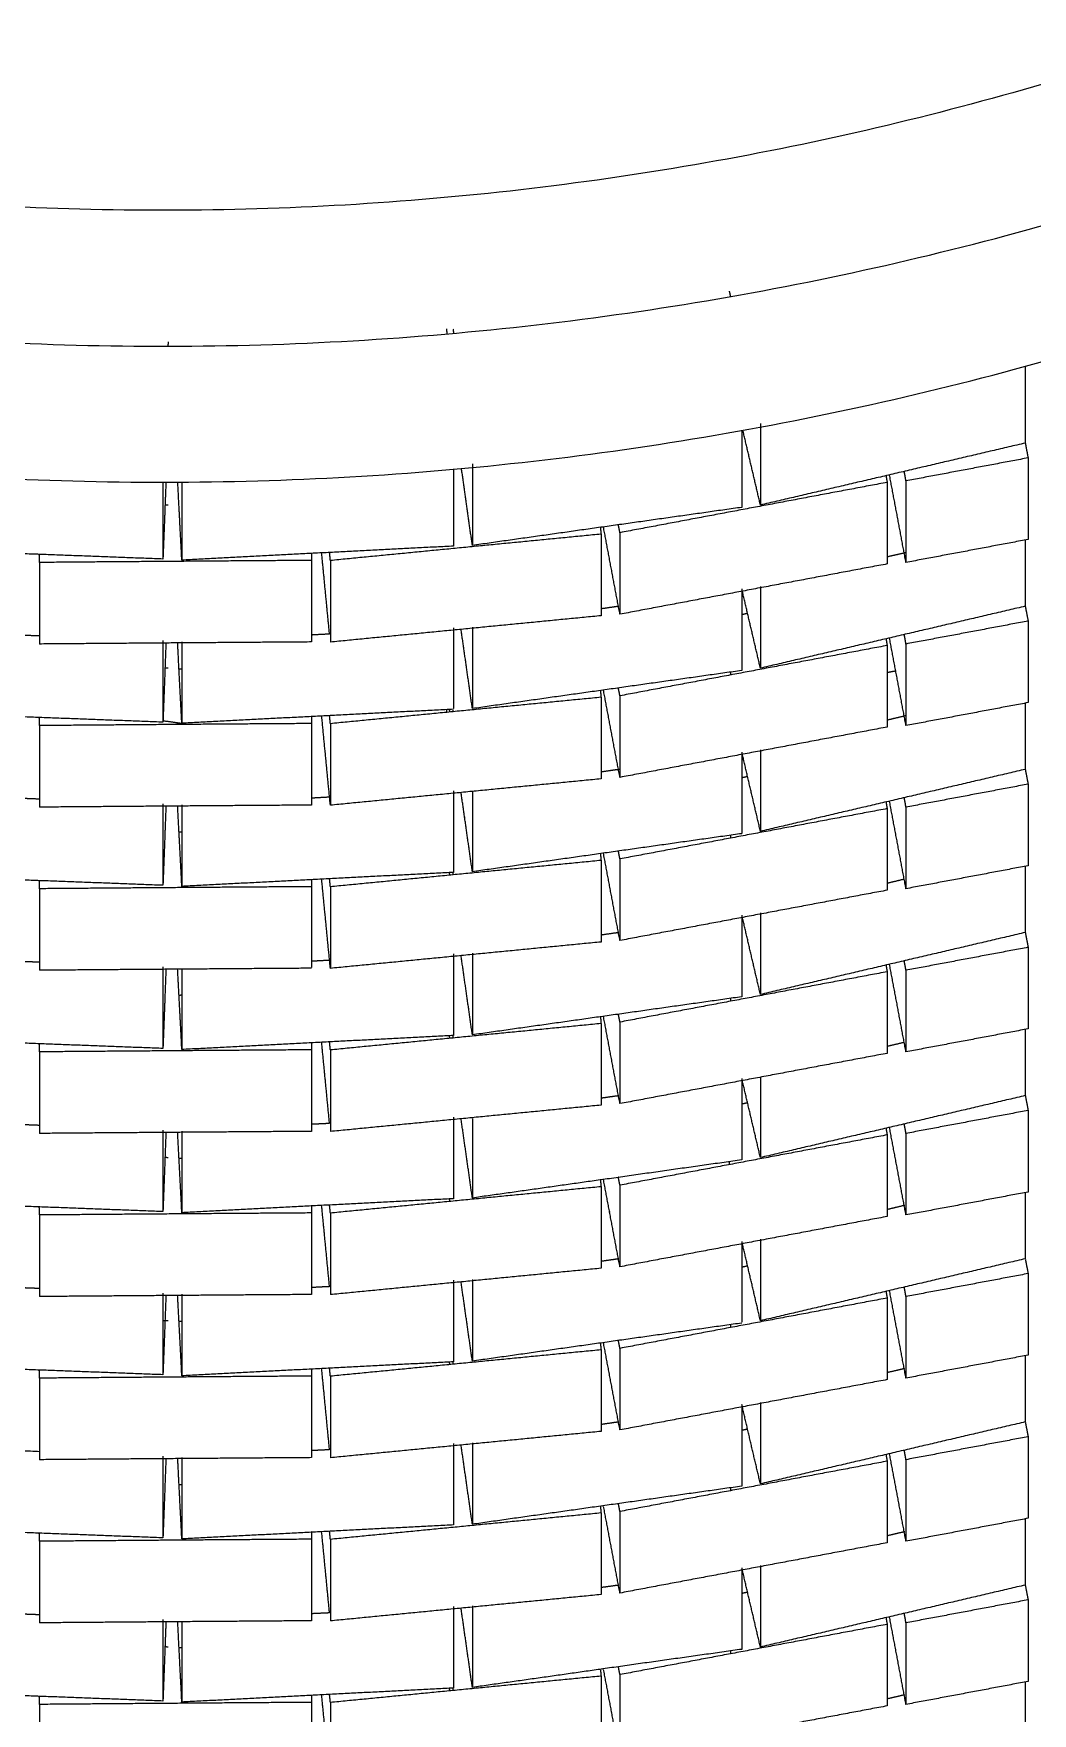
# Model space of a CAD drawing. Header units: centimetres. Extents: x 0 to 19.8, y 0 to 41.5.
# Drawn here: x 14.748 to 15.483, y 12.229 to 13.465 of the extents above; entities that cross this region are included whole.
import ezdxf

# ---------------------------------------------------------------- set-up
doc = ezdxf.new("R2010")
doc.units = ezdxf.units.CM
doc.layers.add('Make2D$Visible$Curves', color=7, linetype='Continuous', true_color=0x000000)

msp = doc.modelspace()

# ---------------------------------------------------------------- linework, layer by layer
at = {"layer": 'Make2D$Visible$Curves', "color": 18, "lineweight": -3, "true_color": 0x000000}
for points, weights, knots in [([(12.4439, 15.6341), (12.4439, 14.6937), (13.0828, 14.0037), (14.7132, 12.2431), (16.4739, 13.8735), (17.243, 14.5858), (17.243, 15.6341)], [0.853867800566, 0.860338983745, 1, 0.707106781187, 1, 0.846767797442, 0.853867800566], [5.741243, 5.741243, 5.741243, 7.538558, 7.538558, 11.307837, 11.307837, 13.279801, 13.279801, 13.279801]), ([(17.143, 15.6341), (17.143, 14.6295), (16.4059, 13.9469), (14.7187, 12.3844), (13.1562, 14.0716), (12.5439, 14.7329), (12.5439, 15.6341)], [0.853867800566, 0.846767797442, 1, 0.707106781187, 1, 0.860338983745, 0.853867800566], [-13.279801, -13.279801, -13.279801, -11.307837, -11.307837, -7.538558, -7.538558, -5.741243, -5.741243, -5.741243]), ([(12.473, 15.1611), (12.5866, 14.4396), (13.0828, 13.9037), (14.7132, 12.1431), (16.4739, 13.7735), (17.243, 14.4858), (17.243, 15.5341)], [0.861673993534, 0.888038673933, 1, 0.707106781187, 1, 0.846767797442, 0.853867800566], [6.097714, 6.097714, 6.097714, 7.538558, 7.538558, 11.307837, 11.307837, 13.279801, 13.279801, 13.279801])]:
    msp.add_rational_spline(points, weights, degree=2, knots=knots, dxfattribs=at)
for points in [[(15.2609, 13.2711), (15.2604, 13.2731), (15.2599, 13.2751)], [(15.0519, 13.2474), (15.052, 13.2456), (15.0521, 13.2439)], [(15.0573, 13.2443), (15.0571, 13.2457), (15.0569, 13.247)], [(14.8472, 13.2379), (14.8471, 13.2363), (14.8471, 13.2348)], [(15.4774, 13.2199), (15.4774, 13.1916), (15.4774, 13.1633)], [(15.2689, 13.1725), (15.2689, 13.1443), (15.2689, 13.116)], [(15.2827, 13.1177), (15.2763, 13.1452), (15.2698, 13.1727)], [(15.2827, 13.1777), (15.2827, 13.1477), (15.2827, 13.1177)], [(15.4774, 13.1633), (15.38, 13.1405), (15.2827, 13.1177)], [(15.4774, 13.1634), (15.4784, 13.1579), (15.4795, 13.1524)], [(15.0709, 13.148), (15.0709, 13.118), (15.0709, 13.088)], [(15.4795, 13.1524), (15.4346, 13.1439), (15.3897, 13.1355)], [(15.4795, 13.1524), (15.4795, 13.1224), (15.4795, 13.0924)], [(15.057, 13.1443), (15.057, 13.1159), (15.057, 13.0875)], [(15.0709, 13.088), (15.0669, 13.1163), (15.0629, 13.1446)], [(15.375, 13.1393), (15.3754, 13.1368), (15.3759, 13.1344)], [(15.3897, 13.0755), (15.3837, 13.1077), (15.3776, 13.1399)], [(15.3897, 13.1355), (15.3891, 13.139), (15.3884, 13.1425)], [(15.3897, 13.1355), (15.3897, 13.1055), (15.3897, 13.0755)], [(14.8456, 13.1345), (14.8445, 13.1062), (14.8434, 13.078)], [(14.8434, 13.1345), (14.8434, 13.1062), (14.8434, 13.078)], [(14.8573, 13.0772), (14.8558, 13.1059), (14.8543, 13.1345)], [(14.8573, 13.1346), (14.8573, 13.1059), (14.8573, 13.0772)], [(15.3759, 13.1344), (15.2776, 13.1159), (15.1794, 13.0974)], [(15.3759, 13.1344), (15.3759, 13.1044), (15.3759, 13.0744)], [(14.8449, 13.118), (14.8461, 13.1179), (14.8472, 13.1179)], [(15.2689, 13.116), (15.1699, 13.102), (15.0709, 13.088)], [(15.165, 13.1013), (15.1653, 13.0988), (15.1655, 13.0963)], [(15.1794, 13.0374), (15.1733, 13.0695), (15.1673, 13.1016)], [(15.1794, 13.0974), (15.1788, 13.1003), (15.1783, 13.1032)], [(14.8434, 13.078), (14.7435, 13.0818), (14.6436, 13.0855)], [(15.057, 13.0875), (14.9571, 13.0824), (14.8573, 13.0772)], [(15.1655, 13.0963), (15.066, 13.0866), (14.9665, 13.0769)], [(15.1655, 13.0963), (15.1655, 13.0663), (15.1655, 13.0363)], [(15.1794, 13.0974), (15.1794, 13.0674), (15.1794, 13.0374)], [(15.4795, 13.0924), (15.4346, 13.0839), (15.3897, 13.0755)], [(15.4774, 13.0923), (15.4774, 13.0678), (15.4774, 13.0433)], [(14.7526, 13.0755), (14.7526, 13.0785), (14.7525, 13.0814)], [(14.9526, 13.077), (14.8526, 13.0763), (14.7526, 13.0755)], [(14.7526, 13.0755), (14.7526, 13.0455), (14.7526, 13.0155)], [(14.9525, 13.0821), (14.9526, 13.0796), (14.9526, 13.077)], [(14.9526, 13.077), (14.9526, 13.047), (14.9526, 13.017)], [(14.9659, 13.0228), (14.963, 13.0527), (14.9601, 13.0825)], [(14.9665, 13.0769), (14.9662, 13.08), (14.9659, 13.0831)], [(14.9665, 13.0769), (14.9665, 13.0469), (14.9665, 13.0169)], [(15.3759, 13.0744), (15.2776, 13.0559), (15.1794, 13.0374)], [(15.39, 13.0828), (15.3831, 13.0812), (15.3761, 13.0796)], [(15.2689, 13.056), (15.2689, 13.0552), (15.2689, 13.0544)], [(15.2689, 13.0542), (15.2689, 13.0251), (15.2689, 12.996)], [(15.2827, 12.9977), (15.2761, 13.0259), (15.2695, 13.054)], [(15.2827, 13.0577), (15.2827, 13.0277), (15.2827, 12.9977)], [(15.1655, 13.0363), (15.066, 13.0266), (14.9665, 13.0169)], [(15.1783, 13.0432), (15.1721, 13.0423), (15.1658, 13.0414)], [(15.2694, 13.0373), (15.2715, 13.0378), (15.2735, 13.0383)], [(15.4774, 13.0433), (15.38, 13.0205), (15.2827, 12.9977)], [(15.4774, 13.0432), (15.4785, 13.0378), (15.4795, 13.0324)], [(15.057, 13.0275), (15.057, 12.9977), (15.057, 12.968)], [(15.0709, 12.968), (15.0668, 12.9971), (15.0626, 13.0263)], [(15.0709, 13.028), (15.0709, 12.998), (15.0709, 12.968)], [(15.4795, 13.0324), (15.4346, 13.0239), (15.3897, 13.0155)], [(15.4795, 13.0324), (15.4795, 13.0024), (15.4795, 12.9724)], [(14.7527, 13.0214), (14.7458, 13.0217), (14.7389, 13.0219)], [(14.9526, 13.017), (14.8526, 13.0163), (14.7526, 13.0155)], [(14.8434, 13.018), (14.8434, 12.9886), (14.8434, 12.9591)], [(14.8456, 13.0162), (14.8445, 12.9871), (14.8434, 12.958)], [(14.8573, 12.9572), (14.8557, 12.987), (14.8542, 13.0167)], [(14.8573, 13.0172), (14.8573, 12.9872), (14.8573, 12.9572)], [(14.9659, 13.0228), (14.9593, 13.0225), (14.9526, 13.0221)], [(15.3759, 13.0144), (15.2776, 12.9959), (15.1794, 12.9774)], [(15.375, 13.0193), (15.3754, 13.0168), (15.3759, 13.0144)], [(15.3759, 13.0144), (15.3759, 12.9844), (15.3759, 12.9544)], [(15.3897, 12.9555), (15.3837, 12.9877), (15.3776, 13.0199)], [(15.3897, 13.0155), (15.3891, 13.0191), (15.3884, 13.0227)], [(15.3897, 13.0155), (15.3897, 12.9855), (15.3897, 12.9555)], [(14.8449, 12.998), (14.8461, 12.9979), (14.8472, 12.9979)], [(14.8552, 12.9973), (14.8562, 12.9973), (14.8573, 12.9974)], [(15.2689, 12.996), (15.1699, 12.982), (15.0709, 12.968)], [(15.2606, 12.9948), (15.2607, 12.9938), (15.2609, 12.9927)], [(15.3764, 12.9947), (15.3793, 12.9953), (15.3822, 12.9958)], [(15.1655, 12.9763), (15.066, 12.9666), (14.9665, 12.9569)], [(15.165, 12.9813), (15.1653, 12.9788), (15.1655, 12.9763)], [(15.1655, 12.9763), (15.1655, 12.9463), (15.1655, 12.9163)], [(15.1794, 12.9174), (15.1733, 12.9495), (15.1673, 12.9816)], [(15.1794, 12.9774), (15.1788, 12.9803), (15.1782, 12.9833)], [(15.1794, 12.9774), (15.1794, 12.9474), (15.1794, 12.9174)], [(14.8434, 12.958), (14.7435, 12.9618), (14.6436, 12.9655)], [(15.057, 12.9675), (14.9571, 12.9624), (14.8573, 12.9572)], [(14.9525, 12.9621), (14.9526, 12.9596), (14.9526, 12.957)], [(14.9665, 12.8969), (14.9633, 12.9299), (14.9601, 12.9629)], [(14.9665, 12.9569), (14.9662, 12.9599), (14.9659, 12.9628)], [(15.0519, 12.9673), (15.0519, 12.9663), (15.0519, 12.9652)], [(15.0539, 12.9676), (15.054, 12.9665), (15.054, 12.9654)], [(15.0569, 12.9657), (15.0569, 12.9663), (15.0569, 12.9669)], [(15.3898, 12.9628), (15.3828, 12.9611), (15.3759, 12.9595)], [(15.4795, 12.9724), (15.4346, 12.9639), (15.3897, 12.9555)], [(15.4774, 12.972), (15.4774, 12.9476), (15.4774, 12.9233)], [(14.7526, 12.9555), (14.7526, 12.9585), (14.7525, 12.9614)], [(14.9526, 12.957), (14.8526, 12.9563), (14.7526, 12.9555)], [(14.7526, 12.9555), (14.7526, 12.9255), (14.7526, 12.8955)], [(14.8435, 12.9591), (14.8504, 12.9582), (14.8573, 12.9572)], [(14.8542, 12.9565), (14.8542, 12.9571), (14.8542, 12.9577)], [(14.9526, 12.957), (14.9526, 12.927), (14.9526, 12.897)], [(14.9665, 12.9569), (14.9665, 12.9269), (14.9665, 12.8969)], [(15.3759, 12.9544), (15.2776, 12.9359), (15.1794, 12.9174)], [(15.2827, 12.9377), (15.2827, 12.9077), (15.2827, 12.8777)], [(15.2689, 12.936), (15.2689, 12.9061), (15.2689, 12.8762)], [(15.2827, 12.8777), (15.276, 12.9063), (15.2693, 12.9348)], [(15.1655, 12.9163), (15.066, 12.9066), (14.9665, 12.8969)], [(15.1794, 12.9233), (15.1726, 12.9224), (15.1659, 12.9214)], [(15.2689, 12.9172), (15.2711, 12.9177), (15.2732, 12.9182)], [(15.4774, 12.9233), (15.38, 12.9005), (15.2827, 12.8777)], [(15.4795, 12.9124), (15.4346, 12.9039), (15.3897, 12.8955)], [(15.4774, 12.9232), (15.4785, 12.9178), (15.4795, 12.9124)], [(15.4795, 12.9124), (15.4795, 12.8824), (15.4795, 12.8524)], [(14.7526, 12.9014), (14.7449, 12.9017), (14.7372, 12.902)], [(14.9664, 12.9029), (14.9595, 12.9025), (14.9526, 12.9021)], [(15.057, 12.9075), (15.057, 12.8775), (15.057, 12.8475)], [(15.0709, 12.848), (15.0668, 12.8771), (15.0626, 12.9063)], [(15.0709, 12.9071), (15.0709, 12.8775), (15.0709, 12.848)], [(15.3897, 12.8955), (15.3891, 12.899), (15.3884, 12.9025)], [(14.9526, 12.897), (14.8526, 12.8963), (14.7526, 12.8955)], [(14.8434, 12.898), (14.8434, 12.868), (14.8434, 12.838)], [(14.8456, 12.8963), (14.8445, 12.8671), (14.8434, 12.838)], [(14.8573, 12.8372), (14.8558, 12.8668), (14.8542, 12.8963)], [(14.8573, 12.8972), (14.8573, 12.8672), (14.8573, 12.8372)], [(15.0648, 12.8881), (15.0651, 12.8882), (15.0655, 12.8882)], [(15.3759, 12.8944), (15.2776, 12.8759), (15.1794, 12.8574)], [(15.375, 12.8993), (15.3754, 12.8968), (15.3759, 12.8944)], [(15.3759, 12.8944), (15.3759, 12.8644), (15.3759, 12.8344)], [(15.3897, 12.8355), (15.3837, 12.8677), (15.3776, 12.8999)], [(15.3897, 12.8955), (15.3897, 12.8655), (15.3897, 12.8355)], [(14.8448, 12.878), (14.8451, 12.878), (14.8454, 12.878)], [(14.8554, 12.8773), (14.8563, 12.8773), (14.8573, 12.8774)], [(15.0569, 12.887), (15.0569, 12.887), (15.057, 12.887)], [(15.2689, 12.876), (15.1699, 12.862), (15.0709, 12.848)], [(15.382, 12.8758), (15.3822, 12.8758), (15.3825, 12.8759)], [(15.1794, 12.8574), (15.1788, 12.8603), (15.1783, 12.8632)], [(15.2606, 12.8748), (15.2607, 12.8738), (15.2609, 12.8727)], [(15.1655, 12.8563), (15.066, 12.8466), (14.9665, 12.8369)], [(15.165, 12.8613), (15.1653, 12.8588), (15.1655, 12.8563)], [(15.1655, 12.8563), (15.1655, 12.8263), (15.1655, 12.7963)], [(15.1794, 12.7974), (15.1733, 12.8295), (15.1673, 12.8616)], [(15.1794, 12.8574), (15.1794, 12.8274), (15.1794, 12.7974)], [(15.4795, 12.8524), (15.4346, 12.8439), (15.3897, 12.8355)], [(15.4774, 12.8523), (15.4774, 12.8278), (15.4774, 12.8033)], [(14.8434, 12.838), (14.7435, 12.8418), (14.6436, 12.8455)], [(14.7526, 12.8355), (14.7526, 12.8386), (14.7525, 12.8417)], [(15.057, 12.8475), (14.9571, 12.8424), (14.8573, 12.8372)], [(14.9525, 12.8421), (14.9526, 12.8396), (14.9526, 12.837)], [(14.9665, 12.7769), (14.9633, 12.8097), (14.9601, 12.8425)], [(14.9665, 12.8369), (14.9662, 12.84), (14.9659, 12.8431)], [(15.0539, 12.8473), (15.054, 12.8464), (15.054, 12.8454)], [(15.0569, 12.8457), (15.0569, 12.8467), (15.0569, 12.8476)], [(15.3884, 12.8425), (15.3824, 12.841), (15.3764, 12.8396)], [(14.9526, 12.837), (14.8526, 12.8363), (14.7526, 12.8355)], [(14.7526, 12.8355), (14.7526, 12.8055), (14.7526, 12.7755)], [(14.9526, 12.837), (14.9526, 12.8073), (14.9526, 12.7775)], [(14.9665, 12.8369), (14.9665, 12.8069), (14.9665, 12.7769)], [(15.3759, 12.8344), (15.2776, 12.8159), (15.1794, 12.7974)], [(15.2689, 12.816), (15.2689, 12.786), (15.2689, 12.756)], [(15.2692, 12.8154), (15.2692, 12.8155), (15.2692, 12.8156)], [(15.2827, 12.7577), (15.276, 12.7862), (15.2694, 12.8147)], [(15.2827, 12.8177), (15.2827, 12.7877), (15.2827, 12.7577)], [(15.1783, 12.8032), (15.1719, 12.8023), (15.1656, 12.8014)], [(15.4774, 12.8033), (15.38, 12.7805), (15.2827, 12.7577)], [(15.4775, 12.803), (15.4785, 12.7977), (15.4795, 12.7924)], [(15.1655, 12.7963), (15.066, 12.7866), (14.9665, 12.7769)], [(15.4795, 12.7924), (15.4346, 12.7839), (15.3897, 12.7755)], [(15.4795, 12.7924), (15.4795, 12.7624), (15.4795, 12.7324)], [(14.7527, 12.7814), (14.7456, 12.7817), (14.7385, 12.7819)], [(14.9526, 12.777), (14.8526, 12.7763), (14.7526, 12.7755)], [(14.8434, 12.778), (14.8434, 12.748), (14.8434, 12.718)], [(14.9661, 12.7828), (14.9594, 12.7825), (14.9527, 12.7821)], [(15.057, 12.7875), (15.057, 12.7575), (15.057, 12.7275)], [(15.0709, 12.728), (15.0668, 12.7571), (15.0626, 12.7863)], [(15.0709, 12.788), (15.0709, 12.758), (15.0709, 12.728)], [(15.375, 12.7793), (15.3754, 12.7768), (15.3759, 12.7744)], [(15.3897, 12.7155), (15.3837, 12.7477), (15.3776, 12.7799)], [(15.3897, 12.7755), (15.3891, 12.7791), (15.3884, 12.7826)], [(14.8456, 12.7762), (14.8445, 12.7471), (14.8434, 12.718)], [(14.8573, 12.7172), (14.8558, 12.7468), (14.8542, 12.7763)], [(14.8573, 12.7763), (14.8573, 12.7468), (14.8573, 12.7172)], [(15.3759, 12.7744), (15.2776, 12.7559), (15.1794, 12.7374)], [(15.3759, 12.7744), (15.3759, 12.7444), (15.3759, 12.7144)], [(15.3897, 12.7755), (15.3897, 12.7455), (15.3897, 12.7155)], [(14.8552, 12.7573), (14.8562, 12.7573), (14.8573, 12.7574)], [(15.2689, 12.756), (15.1699, 12.742), (15.0709, 12.728)], [(15.2605, 12.7551), (15.2607, 12.7539), (15.2609, 12.7527)], [(15.165, 12.7418), (15.1653, 12.739), (15.1655, 12.7363)], [(15.1794, 12.6774), (15.1733, 12.7095), (15.1673, 12.7416)], [(15.1794, 12.7374), (15.1788, 12.7403), (15.1783, 12.7432)], [(15.057, 12.7275), (14.9571, 12.7224), (14.8573, 12.7172)], [(15.1655, 12.7363), (15.066, 12.7266), (14.9665, 12.7169)], [(15.0539, 12.7273), (15.054, 12.7264), (15.054, 12.7254)], [(15.0569, 12.7257), (15.0569, 12.7266), (15.0569, 12.7275)], [(15.1655, 12.7363), (15.1655, 12.7063), (15.1655, 12.6763)], [(15.1794, 12.7374), (15.1794, 12.7074), (15.1794, 12.6774)], [(15.4795, 12.7324), (15.4346, 12.7239), (15.3897, 12.7155)], [(15.4774, 12.732), (15.4774, 12.7076), (15.4774, 12.6833)], [(14.8434, 12.718), (14.7435, 12.7218), (14.6436, 12.7255)], [(14.7526, 12.7155), (14.7526, 12.7185), (14.7525, 12.7214)], [(14.9526, 12.717), (14.8526, 12.7163), (14.7526, 12.7155)], [(14.7526, 12.7155), (14.7526, 12.6855), (14.7526, 12.6555)], [(14.9525, 12.7221), (14.9526, 12.7196), (14.9526, 12.717)], [(14.9526, 12.717), (14.9526, 12.687), (14.9526, 12.657)], [(14.9659, 12.6628), (14.963, 12.6927), (14.9601, 12.7225)], [(14.9665, 12.7169), (14.9662, 12.7199), (14.9659, 12.7228)], [(14.9665, 12.7169), (14.9665, 12.6869), (14.9665, 12.6569)], [(15.3886, 12.7225), (15.3823, 12.721), (15.376, 12.7195)], [(15.3759, 12.7144), (15.2776, 12.6959), (15.1794, 12.6774)], [(15.2689, 12.696), (15.2689, 12.666), (15.2689, 12.636)], [(15.2827, 12.6377), (15.2761, 12.666), (15.2694, 12.6943)], [(15.2827, 12.6968), (15.2827, 12.6673), (15.2827, 12.6377)], [(15.1783, 12.6832), (15.172, 12.6823), (15.1657, 12.6814)], [(15.2689, 12.6772), (15.2712, 12.6778), (15.2735, 12.6783)], [(15.4774, 12.6833), (15.38, 12.6605), (15.2827, 12.6377)], [(15.4775, 12.6831), (15.4785, 12.6777), (15.4795, 12.6724)], [(15.1655, 12.6763), (15.066, 12.6666), (14.9665, 12.6569)], [(15.057, 12.6675), (15.057, 12.6375), (15.057, 12.6075)], [(15.0709, 12.608), (15.0668, 12.6371), (15.0626, 12.6663)], [(15.0709, 12.6665), (15.0709, 12.6373), (15.0709, 12.608)], [(15.4795, 12.6724), (15.4346, 12.6639), (15.3897, 12.6555)], [(15.4795, 12.6724), (15.4795, 12.6424), (15.4795, 12.6124)], [(14.7531, 12.6614), (14.7458, 12.6617), (14.7385, 12.6619)], [(14.9526, 12.657), (14.8526, 12.6563), (14.7526, 12.6555)], [(14.8434, 12.658), (14.8434, 12.628), (14.8434, 12.598)], [(14.8456, 12.6562), (14.8445, 12.6271), (14.8434, 12.598)], [(14.8573, 12.5972), (14.8558, 12.6268), (14.8542, 12.6563)], [(14.8573, 12.6572), (14.8573, 12.6272), (14.8573, 12.5972)], [(14.9656, 12.6628), (14.9593, 12.6625), (14.9529, 12.6622)], [(15.3759, 12.6544), (15.2776, 12.6359), (15.1794, 12.6174)], [(15.375, 12.6593), (15.3754, 12.6568), (15.3759, 12.6544)], [(15.3759, 12.6544), (15.3759, 12.6244), (15.3759, 12.5944)], [(15.3897, 12.5955), (15.3837, 12.6277), (15.3776, 12.6599)], [(15.3897, 12.6555), (15.3891, 12.659), (15.3884, 12.6625)], [(15.3897, 12.6555), (15.3897, 12.6255), (15.3897, 12.5955)], [(14.845, 12.638), (14.8461, 12.6379), (14.8472, 12.6379)], [(14.8555, 12.6373), (14.8564, 12.6373), (14.8573, 12.6374)], [(15.2689, 12.636), (15.2171, 12.6287), (15.1652, 12.6213)], [(15.2599, 12.6326), (15.2599, 12.6336), (15.2599, 12.6347)], [(15.1655, 12.6163), (15.066, 12.6066), (14.9665, 12.5969)], [(15.1648, 12.6213), (15.1178, 12.6146), (15.0709, 12.608)], [(15.165, 12.6213), (15.1653, 12.6188), (15.1655, 12.6163)], [(15.1655, 12.6163), (15.1655, 12.5863), (15.1655, 12.5563)], [(15.1794, 12.5574), (15.1733, 12.5895), (15.1673, 12.6216)], [(15.1794, 12.6174), (15.1788, 12.6204), (15.1782, 12.6234)], [(15.1794, 12.6174), (15.1794, 12.5874), (15.1794, 12.5574)], [(14.8434, 12.598), (14.7435, 12.6018), (14.6436, 12.6055)], [(15.057, 12.6075), (14.9571, 12.6024), (14.8573, 12.5972)], [(15.0539, 12.6076), (15.054, 12.6065), (15.054, 12.6055)], [(15.4795, 12.6124), (15.4346, 12.6039), (15.3897, 12.5955)], [(15.4774, 12.6122), (15.4774, 12.5877), (15.4774, 12.5633)], [(14.7526, 12.5955), (14.7526, 12.5985), (14.7525, 12.6014)], [(14.9526, 12.597), (14.8526, 12.5963), (14.7526, 12.5955)], [(14.7526, 12.5955), (14.7526, 12.5655), (14.7526, 12.5355)], [(14.9525, 12.6021), (14.9526, 12.5996), (14.9526, 12.597)], [(14.9526, 12.597), (14.9526, 12.567), (14.9526, 12.537)], [(14.9659, 12.5428), (14.963, 12.5727), (14.9601, 12.6025)], [(14.9665, 12.5969), (14.9662, 12.5999), (14.9659, 12.6028)], [(14.9665, 12.5969), (14.9665, 12.5669), (14.9665, 12.5369)], [(15.1718, 12.5977), (15.1719, 12.5978), (15.1721, 12.5978)], [(15.3759, 12.5944), (15.2776, 12.5759), (15.1794, 12.5574)], [(15.3888, 12.6026), (15.3826, 12.6011), (15.3764, 12.5996)], [(15.2689, 12.576), (15.2689, 12.5463), (15.2689, 12.5167)], [(15.2827, 12.5177), (15.2761, 12.546), (15.2695, 12.5742)], [(15.2827, 12.5777), (15.2827, 12.5477), (15.2827, 12.5177)], [(15.1655, 12.5563), (15.066, 12.5466), (14.9665, 12.5369)], [(15.1781, 12.5632), (15.172, 12.5623), (15.1658, 12.5614)], [(15.2694, 12.5573), (15.2713, 12.5578), (15.2733, 12.5582)], [(15.4774, 12.5633), (15.38, 12.5405), (15.2827, 12.5177)], [(15.4775, 12.5628), (15.4785, 12.5576), (15.4795, 12.5524)], [(14.7526, 12.5414), (14.746, 12.5417), (14.7393, 12.5419)], [(14.9659, 12.5428), (14.9593, 12.5425), (14.9527, 12.5421)], [(15.057, 12.5475), (15.057, 12.5175), (15.057, 12.4875)], [(15.0709, 12.488), (15.0667, 12.5172), (15.0626, 12.5464)], [(15.0709, 12.548), (15.0709, 12.518), (15.0709, 12.488)], [(15.3897, 12.5355), (15.3891, 12.539), (15.3884, 12.5426)], [(15.4795, 12.5524), (15.4346, 12.5439), (15.3897, 12.5355)], [(15.4795, 12.5524), (15.4795, 12.5224), (15.4795, 12.4924)], [(14.9526, 12.537), (14.8526, 12.5363), (14.7526, 12.5355)], [(14.8434, 12.538), (14.8434, 12.508), (14.8434, 12.478)], [(14.8456, 12.5362), (14.8445, 12.5071), (14.8434, 12.478)], [(14.8573, 12.4772), (14.8558, 12.5068), (14.8542, 12.5363)], [(14.8573, 12.5372), (14.8573, 12.5072), (14.8573, 12.4772)], [(15.3759, 12.5344), (15.2776, 12.5159), (15.1794, 12.4974)], [(15.375, 12.5393), (15.3754, 12.5368), (15.3759, 12.5344)], [(15.3759, 12.5344), (15.3759, 12.5044), (15.3759, 12.4744)], [(15.3897, 12.4755), (15.3837, 12.5077), (15.3776, 12.5399)], [(15.3897, 12.5355), (15.3897, 12.5055), (15.3897, 12.4755)], [(14.8438, 12.518), (14.8455, 12.518), (14.8472, 12.5179)], [(14.8553, 12.5173), (14.8563, 12.5173), (14.8573, 12.5174)], [(15.2689, 12.516), (15.1699, 12.502), (15.0709, 12.488)], [(15.2606, 12.5148), (15.2607, 12.5138), (15.2609, 12.5127)], [(15.1655, 12.4963), (15.066, 12.4866), (14.9665, 12.4769)], [(15.165, 12.5013), (15.1653, 12.4988), (15.1655, 12.4963)], [(15.1655, 12.4963), (15.1655, 12.4663), (15.1655, 12.4363)], [(15.1794, 12.4374), (15.1733, 12.4695), (15.1673, 12.5016)], [(15.1794, 12.4974), (15.1788, 12.5003), (15.1783, 12.5032)], [(15.1794, 12.4974), (15.1794, 12.4674), (15.1794, 12.4374)], [(15.4795, 12.4924), (15.4346, 12.4839), (15.3897, 12.4755)], [(14.8434, 12.478), (14.7435, 12.4818), (14.6436, 12.4855)], [(14.7526, 12.4755), (14.7526, 12.4785), (14.7525, 12.4814)], [(15.057, 12.4875), (14.9571, 12.4824), (14.8573, 12.4772)], [(14.9526, 12.4816), (14.9526, 12.4793), (14.9526, 12.477)], [(14.9659, 12.4228), (14.963, 12.4527), (14.9601, 12.4825)], [(14.9665, 12.4769), (14.9662, 12.4799), (14.9659, 12.4828)], [(15.0539, 12.4873), (15.054, 12.4864), (15.054, 12.4854)], [(15.0569, 12.4857), (15.0569, 12.4868), (15.0569, 12.4878)], [(15.3886, 12.4825), (15.3824, 12.481), (15.3761, 12.4796)], [(15.4774, 12.492), (15.4774, 12.4676), (15.4774, 12.4433)], [(14.9526, 12.477), (14.8526, 12.4763), (14.7526, 12.4755)], [(14.7526, 12.4755), (14.7526, 12.4455), (14.7526, 12.4155)], [(14.9526, 12.477), (14.9526, 12.447), (14.9526, 12.417)], [(14.9665, 12.4769), (14.9665, 12.4469), (14.9665, 12.4169)], [(15.3759, 12.4744), (15.2776, 12.4559), (15.1794, 12.4374)], [(15.2689, 12.456), (15.2689, 12.426), (15.2689, 12.396)], [(15.2827, 12.3977), (15.2758, 12.4269), (15.269, 12.4561)], [(15.2827, 12.4577), (15.2827, 12.4277), (15.2827, 12.3977)], [(15.1781, 12.4432), (15.1719, 12.4423), (15.1656, 12.4414)], [(15.4774, 12.4433), (15.38, 12.4205), (15.2827, 12.3977)], [(15.4775, 12.4429), (15.4785, 12.4376), (15.4795, 12.4324)], [(15.1655, 12.4363), (15.066, 12.4266), (14.9665, 12.4169)], [(15.2689, 12.4372), (15.2711, 12.4377), (15.2732, 12.4382)], [(15.4795, 12.4324), (15.4346, 12.4239), (15.3897, 12.4155)], [(15.4795, 12.4324), (15.4795, 12.4024), (15.4795, 12.3724)], [(14.7529, 12.4214), (14.6982, 12.4235), (14.6436, 12.4255)], [(14.9656, 12.4228), (14.9593, 12.4225), (14.953, 12.4222)], [(15.057, 12.4275), (15.057, 12.3975), (15.057, 12.3675)], [(15.0709, 12.368), (15.0668, 12.3971), (15.0626, 12.4263)], [(15.0709, 12.428), (15.0709, 12.398), (15.0709, 12.368)], [(15.375, 12.4194), (15.3754, 12.4169), (15.3759, 12.4144)], [(15.3897, 12.3555), (15.3837, 12.3877), (15.3776, 12.4199)], [(15.3897, 12.4155), (15.3891, 12.419), (15.3884, 12.4225)], [(14.9526, 12.417), (14.8526, 12.4163), (14.7526, 12.4155)], [(14.8434, 12.418), (14.8434, 12.388), (14.8434, 12.358)], [(14.8456, 12.4162), (14.8445, 12.3871), (14.8434, 12.358)], [(14.8573, 12.3572), (14.8558, 12.3865), (14.8543, 12.4158)], [(14.8573, 12.4172), (14.8573, 12.3872), (14.8573, 12.3572)], [(15.3759, 12.4144), (15.2776, 12.3959), (15.1794, 12.3774)], [(15.3759, 12.4144), (15.3759, 12.3844), (15.3759, 12.3544)], [(15.3897, 12.4155), (15.3897, 12.3855), (15.3897, 12.3555)], [(14.8553, 12.3973), (14.8563, 12.3973), (14.8573, 12.3974)], [(15.2689, 12.396), (15.1699, 12.382), (15.0709, 12.368)], [(15.2606, 12.3948), (15.2607, 12.3938), (15.2609, 12.3927)], [(15.165, 12.3813), (15.1653, 12.3788), (15.1655, 12.3763)], [(15.1794, 12.3774), (15.1788, 12.3803), (15.1783, 12.3832)], [(15.1655, 12.3763), (15.066, 12.3666), (14.9665, 12.3569)], [(15.1655, 12.3763), (15.1655, 12.3463), (15.1655, 12.3163)], [(15.1794, 12.3174), (15.1734, 12.3492), (15.1674, 12.381)], [(15.1794, 12.3774), (15.1794, 12.3474), (15.1794, 12.3174)], [(15.4795, 12.3724), (15.4346, 12.3639), (15.3897, 12.3555)], [(15.4774, 12.3722), (15.4774, 12.3477), (15.4774, 12.3233)], [(14.8434, 12.358), (14.7435, 12.3618), (14.6436, 12.3655)], [(14.7526, 12.3555), (14.7526, 12.3585), (14.7525, 12.3614)], [(14.9526, 12.357), (14.8526, 12.3563), (14.7526, 12.3555)], [(15.057, 12.3675), (14.9571, 12.3624), (14.8573, 12.3572)], [(14.9525, 12.3626), (14.9526, 12.3598), (14.9526, 12.357)], [(14.9526, 12.357), (14.9526, 12.327), (14.9526, 12.297)], [(14.9659, 12.3028), (14.963, 12.3327), (14.9601, 12.3625)], [(14.9665, 12.3569), (14.9662, 12.3599), (14.9659, 12.3628)], [(14.9665, 12.3569), (14.9665, 12.3269), (14.9665, 12.2969)], [(15.3888, 12.3625), (15.3826, 12.3611), (15.3764, 12.3596)], [(14.7526, 12.3555), (14.7526, 12.3255), (14.7526, 12.2955)], [(15.3759, 12.3544), (15.2776, 12.3359), (15.1794, 12.3174)], [(15.2689, 12.336), (15.2689, 12.306), (15.2689, 12.276)], [(15.2827, 12.2777), (15.276, 12.3061), (15.2694, 12.3345)], [(15.2827, 12.3377), (15.2827, 12.3077), (15.2827, 12.2777)], [(15.1784, 12.3232), (15.1719, 12.3223), (15.1655, 12.3214)], [(15.4774, 12.3233), (15.38, 12.3005), (15.2827, 12.2777)], [(15.4773, 12.3237), (15.4784, 12.318), (15.4795, 12.3124)], [(15.1655, 12.3163), (15.066, 12.3066), (14.9665, 12.2969)], [(15.057, 12.3075), (15.057, 12.2775), (15.057, 12.2475)], [(15.0709, 12.308), (15.0709, 12.278), (15.0709, 12.248)], [(15.2692, 12.3173), (15.2712, 12.3178), (15.2733, 12.3182)], [(15.4795, 12.3124), (15.4346, 12.3039), (15.3897, 12.2955)], [(15.4795, 12.3124), (15.4795, 12.2824), (15.4795, 12.2524)], [(14.7526, 12.3014), (14.7458, 12.3017), (14.739, 12.3019)], [(14.9526, 12.297), (14.8526, 12.2963), (14.7526, 12.2955)], [(14.8434, 12.298), (14.8434, 12.268), (14.8434, 12.238)], [(14.8456, 12.2962), (14.8445, 12.2671), (14.8434, 12.238)], [(14.8573, 12.2372), (14.8558, 12.2665), (14.8543, 12.2957)], [(14.8573, 12.2959), (14.8573, 12.2666), (14.8573, 12.2372)], [(14.9659, 12.3028), (14.9594, 12.3025), (14.9529, 12.3022)], [(15.0709, 12.248), (15.0668, 12.2771), (15.0626, 12.3063)], [(15.375, 12.2993), (15.3754, 12.2968), (15.3759, 12.2944)], [(15.3897, 12.2355), (15.3837, 12.2677), (15.3776, 12.2999)], [(15.3897, 12.2955), (15.3891, 12.299), (15.3884, 12.3025)], [(15.3897, 12.2955), (15.3897, 12.2655), (15.3897, 12.2355)], [(15.3759, 12.2944), (15.2776, 12.2759), (15.1794, 12.2574)], [(15.3759, 12.2944), (15.3759, 12.2644), (15.3759, 12.2344)], [(14.8449, 12.278), (14.8461, 12.278), (14.8472, 12.2779)], [(14.8549, 12.2773), (14.8561, 12.2773), (14.8573, 12.2774)], [(15.2689, 12.276), (15.2171, 12.2687), (15.1653, 12.2614)], [(15.2606, 12.2751), (15.2607, 12.2739), (15.2609, 12.2727)], [(15.1648, 12.2613), (15.1178, 12.2546), (15.0709, 12.248)], [(15.165, 12.2613), (15.1653, 12.2588), (15.1655, 12.2563)], [(15.1794, 12.1974), (15.1734, 12.2292), (15.1674, 12.2611)], [(15.1794, 12.2574), (15.1788, 12.2603), (15.1783, 12.2632)], [(14.8434, 12.238), (14.7435, 12.2418), (14.6436, 12.2455)], [(15.057, 12.2475), (14.9571, 12.2424), (14.8573, 12.2372)], [(15.1655, 12.2563), (15.066, 12.2466), (14.9665, 12.2369)], [(15.0539, 12.2473), (15.054, 12.2464), (15.054, 12.2454)], [(15.0569, 12.2457), (15.0569, 12.2464), (15.0569, 12.247)], [(15.1655, 12.2563), (15.1655, 12.2263), (15.1655, 12.1963)], [(15.1794, 12.2574), (15.1794, 12.2274), (15.1794, 12.1974)], [(15.4795, 12.2524), (15.4346, 12.2439), (15.3897, 12.2355)], [(15.4774, 12.252), (15.4774, 12.2276), (15.4774, 12.2033)], [(14.7526, 12.2355), (14.7526, 12.2385), (14.7525, 12.2414)], [(14.9526, 12.237), (14.8526, 12.2363), (14.7526, 12.2355)], [(14.7526, 12.2355), (14.7526, 12.2055), (14.7526, 12.1755)], [(14.9525, 12.2421), (14.9526, 12.2396), (14.9526, 12.237)], [(14.9526, 12.237), (14.9526, 12.207), (14.9526, 12.177)], [(14.9659, 12.1828), (14.963, 12.2127), (14.9601, 12.2425)], [(14.9665, 12.2369), (14.9662, 12.2399), (14.9659, 12.2428)], [(14.9665, 12.2369), (14.9665, 12.2069), (14.9665, 12.1769)], [(15.3759, 12.2344), (15.2776, 12.2159), (15.1794, 12.1974)], [(15.3886, 12.2425), (15.3823, 12.241), (15.3761, 12.2396)]]:
    msp.add_open_spline(points, degree=2, dxfattribs=at)

doc.saveas('drawing.dxf')
